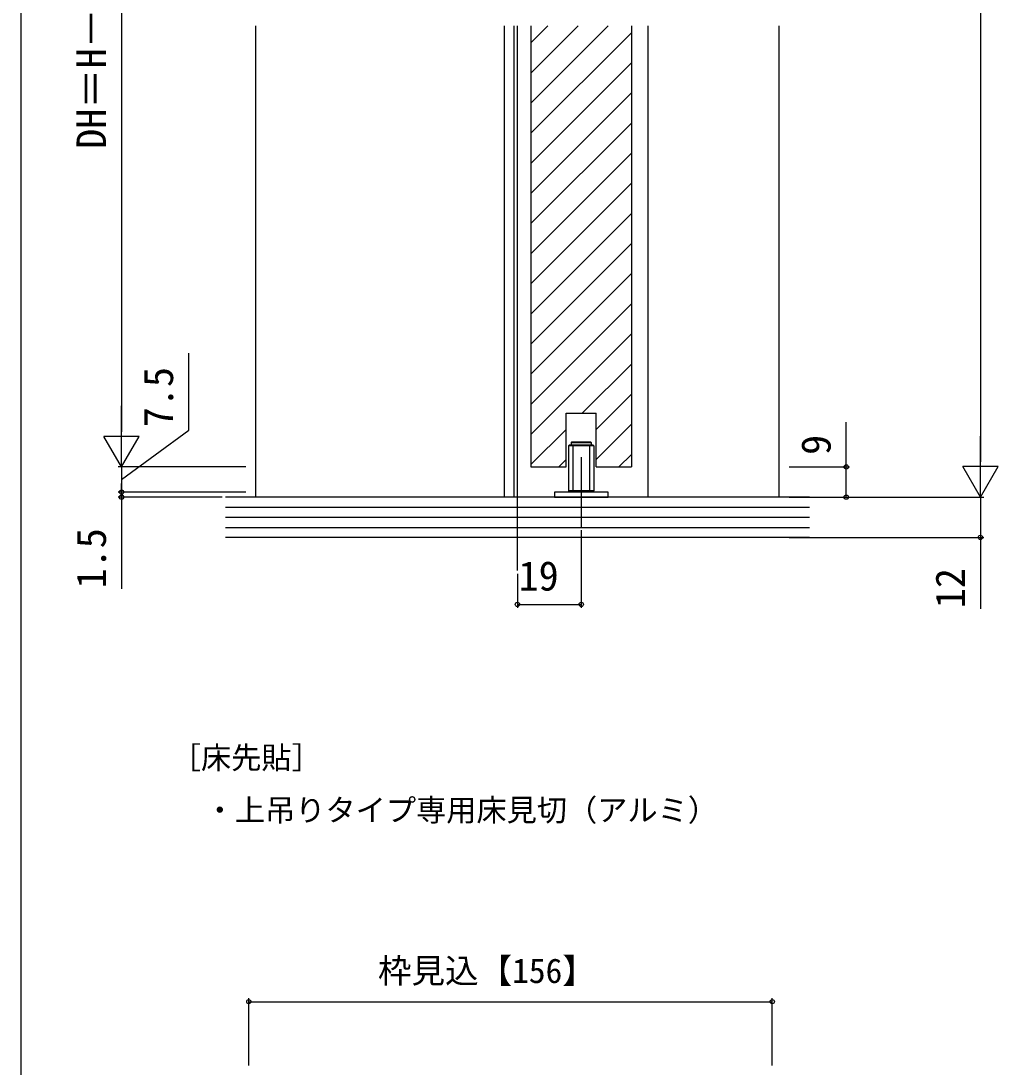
# Model space of a CAD drawing. Units: millimetres, scale not verified. Extents: x -525 to 525, y -783 to 780.
# Drawn here: x -524.9 to -233.7, y -2.1 to 309.8 of the extents above; entities that cross this region are included whole.
import ezdxf
from ezdxf.enums import TextEntityAlignment as Align

# ---------------------------------------------------------------- set-up
doc = ezdxf.new("R2010")
doc.units = ezdxf.units.MM
doc.header["$LTSCALE"] = 4
for name, color, linetype in [('0-2_USER1', 3, 'Continuous'), ('0-5_YKK_12', 2, 'Continuous'), ('0-6_YKK_13', 4, 'Continuous'), ('0-8_YKK_D', 6, 'Continuous'), ('0-9_YKK_ZWAK', 7, 'Continuous'), ('0-A_YSS_K', 3, 'Continuous')]:
    doc.layers.add(name, color=color, linetype=linetype)
doc.styles.add('ＭＳ ゴシック', font='')
doc.styles.get('ＭＳ ゴシック').set_extended_font_data('MS Gothic')

msp = doc.modelspace()

# ---------------------------------------------------------------- linework, layer by layer
at = {"layer": '0-5_YKK_12'}
for p, q in [((-454.9, 167.8), (-454.9, 308.293)), ((-380.9, 308.293), (-380.9, 167.8)), ((-377.9, 167.8), (-377.9, 308.293)), ((-376.9, 145.924), (-376.9, 308.293)), ((-372.9, 308.293), (-372.9, 176.803)), ((-372.9, 303.226), (-367.832, 308.293)), ((-372.9, 294.246), (-358.852, 308.293)), ((-372.9, 285.265), (-349.872, 308.293)), ((-372.9, 276.285), (-342.9, 306.285)), ((-342.9, 308.293), (-342.9, 176.803)), ((-337.9, 167.8), (-337.9, 308.293)), ((-298.9, 167.8), (-298.9, 308.293)), ((-372.9, 267.305), (-342.9, 297.305)), ((-372.9, 258.324), (-342.9, 288.324)), ((-372.9, 249.344), (-342.9, 279.344)), ((-372.9, 240.364), (-342.9, 270.364)), ((-372.9, 231.384), (-342.9, 261.384)), ((-372.9, 222.403), (-342.9, 252.403)), ((-372.9, 213.423), (-342.9, 243.423)), ((-372.9, 204.443), (-342.9, 234.443)), ((-372.9, 195.463), (-342.9, 225.463)), ((-372.9, 186.482), (-342.9, 216.482)), ((-357.599, 192.803), (-342.9, 207.502)), ((-353.4, 188.022), (-342.9, 198.522)), ((-353.4, 176.803), (-353.4, 192.803)), ((-372.9, 177.502), (-362.4, 188.002)), ((-353.4, 179.042), (-342.9, 189.542)), ((-364.619, 176.803), (-362.4, 179.022)), ((-346.658, 176.803), (-342.9, 180.561)), ((-372.9, 176.803), (-362.4, 176.803)), ((-353.4, 176.803), (-342.9, 176.803))]:
    msp.add_line(p, q, dxfattribs=at)
msp.add_lwpolyline([(-362.4, 176.803), (-362.4, 192.803), (-353.4, 192.803)], dxfattribs=at)
at = {"layer": '0-6_YKK_13'}
for p, q in [((-360.9, 184.1), (-360.7, 184.3)), ((-360.9, 184.1), (-360.9, 183.3)), ((-360.9, 184.1), (-354.9, 184.1)), ((-360.7, 184.3), (-355.1, 184.3)), ((-354.9, 184.1), (-355.1, 184.3)), ((-354.9, 184.1), (-354.9, 183.3)), ((-361.65, 183.1), (-361.45, 183.3)), ((-354.35, 183.3), (-361.45, 183.3)), ((-360.4, 183.3), (-360.4, 169.3)), ((-355.4, 183.3), (-355.4, 169.3)), ((-354.15, 183.1), (-354.35, 183.3)), ((-354.15, 183.1), (-354.15, 169.7)), ((-357.9, 179.725), (-357.9, 158.968)), ((-354.15, 169.7), (-361.65, 169.7)), ((-361.45, 169.5), (-361.65, 169.7)), ((-354.35, 169.5), (-361.45, 169.5)), ((-354.35, 169.5), (-354.15, 169.7))]:
    msp.add_line(p, q, dxfattribs=at)
msp.add_lwpolyline([(-354.15, 183.1), (-361.65, 183.1), (-361.65, 169.7)], dxfattribs=at)
msp.add_lwpolyline([(-365.9, 167.8), (-349.9, 167.8), (-349.9, 169.3), (-365.9, 169.3)], close=True, dxfattribs=at)
at = {"layer": '0-8_YKK_D'}
for p, q in [((-238.9, 486.3), (-238.9, 178.3)), ((-494.9, 442.3), (-494.9, 187.303)), ((-494.9, 176.803), (-494.9, 194.99)), ((-494.9, 176.803), (-500.15, 185.896)), ((-489.65, 185.896), (-500.15, 185.896)), ((-494.9, 176.803), (-489.65, 185.896)), ((-238.9, 167.8), (-238.9, 185.987)), ((-457.9, 176.803), (-495.9, 176.803)), ((-457.9, 176.803), (-495.9, 176.803)), ((-494.9, 176.803), (-494.9, 169.3)), ((-295.9, 176.803), (-277.9, 176.803)), ((-238.9, 167.8), (-244.15, 176.893)), ((-233.65, 176.893), (-244.15, 176.893)), ((-238.9, 167.8), (-233.65, 176.893)), ((-494.9, 169.3), (-494.9, 171.85)), ((-457.9, 169.3), (-495.9, 169.3)), ((-458.9, 169.3), (-495.9, 169.3)), ((-494.9, 169.3), (-494.9, 167.8)), ((-464.918, 167.8), (-495.9, 167.8)), ((-494.9, 167.8), (-494.9, 140.427)), ((-295.9, 167.8), (-237.9, 167.8)), ((-295.9, 167.8), (-237.9, 167.8)), ((-295.9, 167.8), (-277.9, 167.8)), ((-357.9, 157.968), (-357.9, 134.8)), ((-295.9, 155.8), (-237.9, 155.8)), ((-376.9, 144.924), (-376.9, 134.8)), ((-376.9, 135.8), (-357.9, 135.8)), ((-456.974, -1.623), (-456.974, 18.377)), ((-456.974, 17.377), (-300.974, 17.377)), ((-300.974, -1.623), (-300.974, 18.377))]:
    msp.add_line(p, q, dxfattribs=at)
for points in [[(-494.9, 173.052), (-474.9, 187.81), (-474.9, 210.765)], [(-278.9, 167.8), (-278.9, 176.803), (-278.9, 190.171)], [(-238.9, 167.8), (-238.9, 155.8), (-238.9, 134.523)]]:
    msp.add_lwpolyline(points, dxfattribs=at)
for centre in [(-278.9, 176.803), (-494.9, 169.3), (-494.9, 169.3), (-494.9, 167.8), (-278.9, 167.8), (-238.9, 155.8), (-376.9, 135.8), (-357.9, 135.8), (-456.974, 17.377), (-300.974, 17.377)]:
    msp.add_circle(centre, 0.637, dxfattribs=at)
at = {"layer": '0-9_YKK_ZWAK'}
msp.add_line((-524.9, 746.8), (-524.9, -783.2), dxfattribs=at)
at = {"layer": '0-A_YSS_K'}
for p, q in [((-374.4, 167.8), (-463.918, 167.8)), ((-289.85, 167.8), (-374.4, 167.8)), ((-289.85, 155.8), (-463.918, 155.8))]:
    msp.add_line(p, q, dxfattribs=at)
for points in [[(-463.918, 164.8), (-374.4, 164.8), (-289.85, 164.8)], [(-463.918, 161.8), (-374.4, 161.8), (-289.85, 161.8)], [(-463.918, 158.8), (-374.4, 158.8), (-289.85, 158.8)]]:
    msp.add_lwpolyline(points, dxfattribs=at)

# ---------------------------------------------------------------- texts
at = {"layer": '0-2_USER1', "style": 'ＭＳ ゴシック'}
for s, p in [('［床先貼］', (-480.224, 84.842)), ('・上吊りタイプ専用床見切（アルミ）', (-470.122, 69.229))]:
    msp.add_text(s, height=6.598, dxfattribs=at).set_placement(p, align=Align.BOTTOM_LEFT)
at = {"layer": '0-8_YKK_D', "style": 'ＭＳ ゴシック'}
for s, p in [('DH＝H－53', (-496.9, 271.643)), ('7.5', (-476.9, 188.651)), ('9', (-280.9, 180.399)), ('1.5', (-496.9, 140.586)), ('12', (-240.9, 134.682))]:
    msp.add_text(s, height=8.798, rotation=90, dxfattribs=at).set_placement(p, align=Align.BOTTOM_LEFT)
for s, height, p in [('19', 8.798, (-376.57, 137.3)), ('枠見込【156】', 7.331, (-418.491, 20.74))]:
    msp.add_text(s, height=height, dxfattribs=at).set_placement(p, align=Align.BOTTOM_LEFT)

doc.saveas('drawing.dxf')
